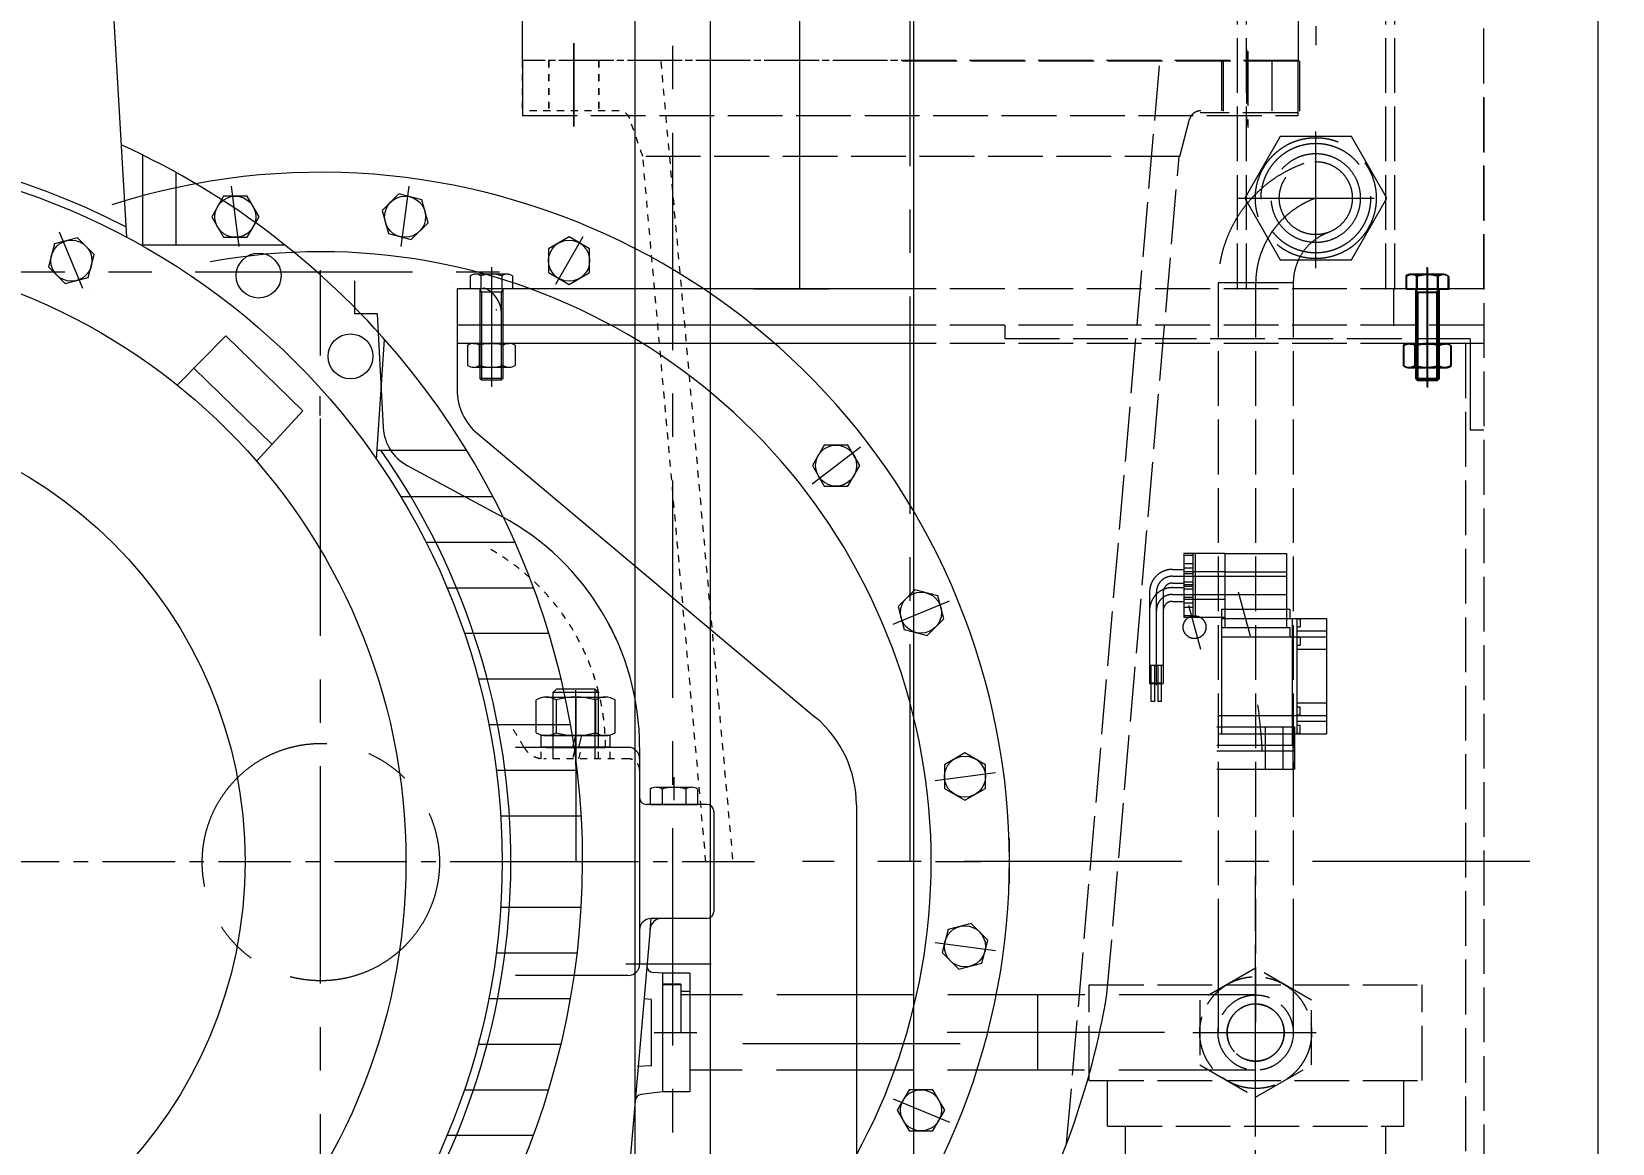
# Model space of a CAD drawing. Header units: millimetres. Extents: x 0 to 559189, y 1 to 426050.
# Drawn here: x 123845 to 141444, y 105884 to 118260 of the extents above; entities that cross this region are included whole.
import ezdxf

# ---------------------------------------------------------------- set-up
doc = ezdxf.new("R2010")
doc.units = ezdxf.units.MM
doc.header["$LTSCALE"] = 25.4
for name, pattern in [('ACAD_ISO02W100', [15, 12, -3]), ('ACAD_ISO04W100', [30, 24, -3, 0, -3]), ('CENTER', [50.8, 31.75, -6.35, 6.35, -6.35]), ('EB_DASH', [6, 3, -3])]:
    doc.linetypes.add(name, pattern=pattern)
doc.layers.get('Defpoints').update_dxf_attribs({"lineweight": 5})
for name, color, linetype, lineweight in [('CAXA0', 7, 'Continuous', 5), ('CAXA1', 5, 'CENTER', 5), ('CAXA2', 6, 'EB_DASH', 5), ('图层1', 1, 'ACAD_ISO04W100', 5)]:
    doc.layers.add(name, color=color, linetype=linetype, lineweight=lineweight)
doc.styles.add('Roman', font='arial.ttf')
doc.styles.get("Standard").update_dxf_attribs({"font": 'arial.ttf'})
doc.dimstyles.new('ISO-25', dxfattribs={"dimscale": 30, "dimtxt": 38.1, "dimasz": 38.1, "dimexe": 50.8, "dimexo": 50.8, "dimgap": 15.875, "dimtad": 1, "dimtih": 1, "dimtoh": 1, "dimdec": 1, "dimlfac": 0.03937, "dimdsep": 46, "dimtxsty": 'Standard', "dimcen": 63.5, "dimclrd": 7, "dimclre": 7, "dimclrt": 7, "dimadec": 0, "dimazin": 0, "dimtfac": 1, "dimtdec": 1, "dimtmove": 0, "dimatfit": 3, "dimfxl": 25.4, "dimlwd": 5, "dimlwe": 5, "dimarcsym": 0})

# ---------------------------------------------------------------- blocks, each defined once
blk = doc.blocks.new('*D25')
at = {"color": 7, "linetype": 'Continuous', "lineweight": 5, "transparency": 16777216}
for p, q in [((142352, 155529), (152509, 155529)), ((150985, 154386), (150985, 124224)), ((150985, 88829), (150985, 118992)), ((144500, 87686), (152509, 87686))]:
    blk.add_line(p, q, dxfattribs=at)
at = {"color": 7, "transparency": 16777216}
for points in [[(150794, 154386), (151175, 154386), (150985, 155529)], [(150794, 88829), (151175, 88829), (150985, 87686)]]:
    blk.add_solid(points, dxfattribs=at)
at = {"layer": 'Defpoints', "color": 0, "transparency": 16777216}
for p in [(140828, 155529), (150985, 155529), (142976, 87686)]:
    blk.add_point(p, dxfattribs=at)
at = {"color": 7, "lineweight": 5, "transparency": 16777216, "insert": (150985, 121608), "char_height": 4191, "attachment_point": 5, "style": 'Roman'}
blk.add_mtext('2671', dxfattribs=at)

msp = doc.modelspace()

# ---------------------------------------------------------------- linework, layer by layer
at = {"color": 7, "linetype": 'ACAD_ISO02W100', "lineweight": 5, "ltscale": 2}
for p, q in [((137265.45, 129618.27), (137265.45, 115390.65)), ((137367.05, 129618.27), (137367.05, 115390.65)), ((138916.49, 129618.27), (138916.49, 115390.65)), ((139018.09, 129618.27), (139018.09, 115390.65)), ((140012.27, 115397.72), (140012.27, 129618.27)), ((137945.54, 118547.07), (137945.54, 117937.47)), ((137945.54, 117937.47), (129309.53, 117937.47)), ((137958.92, 117933.28), (133500.75, 117933.28)), ((135368.11, 105884.33), (136406, 117937.47)), ((137091.59, 117937.47), (137091.59, 117378.67)), ((137111.07, 117933.28), (137111.07, 117374.48)), ((137370.99, 118068.58), (137370.99, 117217.76)), ((137384.86, 118043.44), (137384.86, 117192.62)), ((137650.39, 117937.47), (137650.39, 117378.67)), ((137653.44, 117937.47), (137653.44, 117378.67)), ((137945.54, 117327.87), (137945.54, 117937.47)), ((137958.92, 117933.28), (137958.92, 117374.48)), ((140012.27, 117524.82), (140012.27, 99751.37)), ((129309.53, 117327.87), (137945.54, 117327.87)), ((136626.42, 116870.67), (136737.31, 117284.54)), ((137939.92, 117357.71), (136854.37, 117357.71)), ((136626.42, 116870.67), (130648.91, 116870.67)), ((135816.96, 107544.05), (136620.07, 116870.67)), ((137053.08, 115464.68), (137053.08, 107117.44)), ((137472.18, 115464.68), (137472.18, 107117.44)), ((137891.28, 115464.68), (137891.28, 107117.44)), ((140012.27, 115397.72), (133662.18, 115397.72)), ((140012.27, 114991.32), (133662.18, 114991.32)), ((140012.27, 114788.12), (133662.18, 114788.12)), ((139859.87, 114838.92), (134678.27, 114838.92)), ((139809.07, 114788.12), (139809.07, 100005.47)), ((137472.18, 100628.71), (137472.18, 109025.19)), ((137472.18, 107836.26), (136849.66, 107476.85)), ((138094.7, 107476.85), (137472.18, 107836.26)), ((137472.18, 106418.73), (137472.18, 107816.16)), ((135617.75, 107650.7), (139326.15, 107650.7)), ((135618.02, 107650.6), (139123.15, 107650.6)), ((135618.12, 106583.88), (135618.12, 107650.69)), ((137472.18, 106622.14), (137472.18, 107612.74)), ((139326.25, 106583.88), (139326.25, 107650.69)), ((136849.66, 107476.85), (136849.66, 106758.03)), ((137472.18, 106723.74), (137472.18, 107511.14)), ((138094.7, 106758.03), (138094.7, 107476.85)), ((136773.46, 107117.44), (138170.9, 107117.44)), ((136976.88, 107117.44), (137967.48, 107117.44)), ((136849.66, 106758.03), (137472.18, 106398.62)), ((137472.18, 106398.62), (138094.7, 106758.03)), ((135617.75, 106583.9), (139123.15, 106583.9)), ((135618.02, 106583.8), (139326.31, 106583.8)), ((135821.22, 106075.8), (135821.22, 106583.8)), ((139123.15, 106075.88), (139123.15, 106583.9)), ((135821.22, 106075.8), (139123.22, 106075.8)), ((136024.38, 101813.11), (136024.38, 106075.8)), ((138920.02, 101813.11), (138920.02, 106075.8))]:
    msp.add_line(p, q, dxfattribs=at)
at = {"color": 7, "lineweight": 5}
for p, q in [((129309.53, 117937.47), (129309.53, 118547.07)), ((129309.53, 117937.47), (129309.53, 117327.87)), ((126157.44, 115867.2), (126068.93, 116539.46)), ((127959.69, 115867.2), (128048.19, 116539.46)), ((125981.7, 116428.15), (125849.72, 116199.55)), ((126245.66, 116428.15), (125981.7, 116428.15)), ((126377.65, 116199.55), (126245.66, 116428.15)), ((127935.12, 116454.52), (127748.47, 116267.87)), ((128190.09, 116386.2), (127935.12, 116454.52)), ((128258.41, 116131.23), (128190.09, 116386.2)), ((125849.72, 116199.55), (125981.7, 115970.95)), ((126245.66, 115970.95), (126377.65, 116199.55)), ((127748.47, 116267.87), (127816.79, 116012.9)), ((124416.6, 115400.74), (124157.12, 116027.19)), ((127816.79, 116012.9), (128071.76, 115944.58)), ((128071.76, 115944.58), (128258.41, 116131.23)), ((129828.81, 115974.41), (129600.21, 115842.43)), ((129981.21, 115974.41), (129676.41, 115446.48)), ((130057.41, 115842.43), (129828.81, 115974.41)), ((124101.66, 115897.1), (124033.34, 115642.13)), ((124356.63, 115965.42), (124101.66, 115897.1)), ((124543.28, 115778.77), (124356.63, 115965.42)), ((125981.7, 115970.95), (126245.66, 115970.95)), ((129600.21, 115842.43), (129600.21, 115578.47)), ((130057.41, 115578.47), (130057.41, 115842.43)), ((124033.34, 115642.13), (124219.99, 115455.48)), ((124474.97, 115523.8), (124543.28, 115778.77)), ((124219.99, 115455.48), (124474.97, 115523.8)), ((129600.21, 115578.47), (129828.81, 115446.48)), ((129828.81, 115446.48), (130057.41, 115578.47)), ((132535.7, 113225.24), (133073.64, 113638.01)), ((132669.67, 113657.91), (132537.69, 113429.31)), ((132933.63, 113657.91), (132669.67, 113657.91)), ((133065.61, 113429.31), (132933.63, 113657.91)), ((132537.69, 113429.31), (132669.67, 113200.71)), ((132933.63, 113200.71), (133065.61, 113429.31)), ((132669.67, 113200.71), (132933.63, 113200.71)), ((133678.21, 112047.7), (133491.56, 111861.05)), ((133933.18, 111979.38), (133678.21, 112047.7)), ((134001.5, 111724.41), (133933.18, 111979.38)), ((133436.83, 111664.44), (134063.27, 111923.92)), ((133491.56, 111861.05), (133559.88, 111606.08)), ((133559.88, 111606.08), (133814.85, 111537.76)), ((133814.85, 111537.76), (134001.5, 111724.41)), ((129649.09, 110902.46), (129687.19, 110940.56)), ((130157.09, 110902.46), (129649.09, 110902.46)), ((129649.09, 110902.46), (129649.09, 110296.22)), ((130118.99, 110940.56), (129687.19, 110940.56)), ((130157.09, 110902.46), (130118.99, 110940.56)), ((129463.15, 110456.12), (129463.15, 110820.5)), ((129573.14, 110852.94), (130233.05, 110852.94)), ((129649.09, 110771.69), (129649.09, 110165.45)), ((129683.12, 110820.5), (129683.12, 110456.12)), ((130343.04, 110456.12), (130343.04, 110820.5)), ((129683.12, 110689.72), (129683.12, 110456.12)), ((134235.64, 110231.32), (134007.04, 110099.34)), ((134464.24, 110099.34), (134235.64, 110231.32)), ((133903.28, 109923.6), (134575.54, 110012.11)), ((134007.04, 110099.34), (134007.04, 109835.38)), ((134464.24, 109835.38), (134464.24, 110099.34)), ((134007.04, 109835.38), (134235.64, 109703.39)), ((134235.64, 109703.39), (134464.24, 109835.38)), ((134048.98, 108264.25), (133980.66, 108009.28)), ((134303.95, 108332.57), (134048.98, 108264.25)), ((134490.61, 108145.92), (134303.95, 108332.57)), ((133903.28, 108121.35), (134575.54, 108032.85)), ((134422.29, 107890.95), (134490.61, 108145.92)), ((133980.66, 108009.28), (134167.32, 107822.63)), ((134167.32, 107822.63), (134422.29, 107890.95)), ((133614.55, 106480.83), (133482.56, 106252.23)), ((133878.51, 106480.83), (133614.55, 106480.83)), ((134010.49, 106252.23), (133878.51, 106480.83)), ((133436.83, 106380.52), (134063.27, 106121.03)), ((133482.56, 106252.23), (133614.55, 106023.63)), ((133878.51, 106023.63), (134010.49, 106252.23)), ((133614.55, 106023.63), (133878.51, 106023.63))]:
    msp.add_line(p, q, dxfattribs=at)
at = {"color": 7, "linetype": 'ACAD_ISO02W100', "lineweight": 5, "ltscale": 5}
for p, q in [((137745.82, 117092.63), (137349.87, 116406.83)), ((138537.72, 117092.63), (137745.82, 117092.63)), ((138141.77, 115625.53), (138141.77, 117189.73)), ((138933.66, 116406.83), (138537.72, 117092.63)), ((137265.45, 116406.83), (139018.09, 116406.83)), ((137267.96, 116406.83), (138994.08, 116406.83)), ((137349.87, 116406.83), (137745.82, 115721.03)), ((138537.72, 115721.03), (138933.66, 116406.83)), ((137745.82, 115721.03), (138537.72, 115721.03)), ((139377.27, 115636.48), (139377.27, 114305.52)), ((139386.37, 115629.41), (139386.37, 114298.45)), ((137891.28, 115464.68), (137053.08, 115464.68)), ((139142.64, 115541.77), (139142.64, 115397.72)), ((139151.73, 115534.7), (139151.73, 115390.65)), ((139553.25, 115560.28), (139201.29, 115560.28)), ((139562.35, 115553.21), (139210.39, 115553.21)), ((139259.95, 115541.77), (139259.95, 115397.72)), ((139269.05, 115534.7), (139269.05, 115390.65)), ((139494.59, 115541.77), (139494.59, 115397.72)), ((139503.69, 115534.7), (139503.69, 115390.65)), ((139611.91, 115541.77), (139611.91, 115397.72)), ((139621, 115534.7), (139621, 115390.65)), ((139005.43, 115390.65), (139005.43, 114984.25)), ((139611.91, 115397.72), (139142.64, 115397.72)), ((139621, 115390.65), (139151.73, 115390.65)), ((139504.27, 115397.72), (139250.27, 115397.72)), ((139250.27, 115397.72), (139269.32, 115359.62)), ((139250.27, 115397.72), (139250.27, 114400.77)), ((139504.27, 115359.62), (139250.27, 115359.62)), ((139513.37, 115390.65), (139259.37, 115390.65)), ((139259.37, 115390.65), (139278.42, 115352.55)), ((139259.37, 115390.65), (139259.37, 114393.7)), ((139513.37, 115352.55), (139259.37, 115352.55)), ((139269.32, 115359.62), (139269.32, 114381.72)), ((139278.42, 115352.55), (139278.42, 114374.65)), ((139386.37, 115390.65), (139386.37, 114984.25)), ((139504.27, 115397.72), (139485.22, 115359.62)), ((139485.22, 115359.62), (139485.22, 114381.72)), ((139513.37, 115390.65), (139494.32, 115352.55)), ((139494.32, 115352.55), (139494.32, 114374.65)), ((139504.27, 115397.72), (139504.27, 114400.77)), ((139513.37, 115390.65), (139513.37, 114393.7)), ((139113.37, 114769.31), (139113.37, 114544.08)), ((139122.4, 114762.15), (139122.4, 114536.92)), ((139122.47, 114762.24), (139122.47, 114537.01)), ((139179.36, 114788.77), (139575.31, 114788.77)), ((139188.4, 114781.61), (139584.34, 114781.61)), ((139188.46, 114781.71), (139584.4, 114781.71)), ((139245.35, 114544.08), (139245.35, 114769.31)), ((139254.39, 114536.92), (139254.39, 114762.15)), ((139254.45, 114537.01), (139254.45, 114762.24)), ((139377.33, 114808.24), (139377.33, 114448.41)), ((139386.37, 114801.08), (139386.37, 114441.25)), ((139386.43, 114801.17), (139386.43, 114441.34)), ((139509.31, 114544.08), (139509.31, 114769.31)), ((139518.35, 114536.92), (139518.35, 114762.15)), ((139518.41, 114537.01), (139518.41, 114762.24)), ((139641.3, 114769.31), (139641.3, 114544.08)), ((139650.33, 114762.15), (139650.33, 114536.92)), ((139650.4, 114762.24), (139650.4, 114537.01)), ((139859.87, 114838.92), (139859.87, 113822.92)), ((139179.36, 114524.61), (139575.31, 114524.61)), ((139188.4, 114517.45), (139584.34, 114517.45)), ((139188.46, 114517.54), (139584.4, 114517.54)), ((139269.32, 114381.72), (139250.27, 114400.77)), ((139504.27, 114400.77), (139250.27, 114400.77)), ((139278.42, 114374.65), (139259.37, 114393.7)), ((139513.37, 114393.7), (139259.37, 114393.7)), ((139485.22, 114381.72), (139504.27, 114400.77)), ((139494.32, 114374.65), (139513.37, 114393.7)), ((139485.22, 114381.72), (139269.32, 114381.72)), ((139494.32, 114374.65), (139278.42, 114374.65)), ((140012.27, 113822.92), (139859.87, 113822.92)), ((137129.28, 112451.72), (136671.72, 112451.72)), ((136672.08, 112451.72), (136672.08, 111943.72)), ((136672.08, 112431.03), (136773.68, 112431.03)), ((136672.08, 112338.36), (136773.68, 112338.36)), ((136672.08, 112290.4), (136773.68, 112290.4)), ((136773.68, 112451.72), (136773.68, 111943.72)), ((136799.08, 112451.72), (136799.08, 111943.72)), ((137129.28, 112451.72), (137129.28, 111829.42)), ((137129.28, 112451.72), (137815.08, 112451.72)), ((137815.08, 112451.72), (137815.08, 111829.42)), ((136545.08, 112273.92), (136672.08, 112273.92)), ((136545.08, 112197.72), (137815.08, 112197.72)), ((136545.08, 112121.52), (136672.08, 112121.52)), ((137129.28, 112248.52), (136671.72, 112248.52)), ((136672.08, 112248.52), (136672.08, 111740.52)), ((136672.08, 112227.83), (136773.68, 112227.83)), ((136672.08, 112135.16), (136773.68, 112135.16)), ((136672.08, 112105.05), (136773.68, 112105.05)), ((136773.68, 112248.52), (136773.68, 111740.52)), ((136799.08, 112248.52), (136799.08, 111740.52)), ((137129.28, 112248.52), (137815.08, 112248.52)), ((137129.28, 112248.52), (137129.28, 111626.22)), ((137815.08, 112248.52), (137815.08, 111626.22)), ((136291.08, 112019.92), (136291.08, 111771.12)), ((136367.28, 111188.58), (136367.28, 112019.92)), ((136443.48, 112019.92), (136443.48, 111771.12)), ((136545.08, 112070.72), (136672.08, 112070.72)), ((136545.08, 111994.52), (137815.08, 111994.52)), ((136672.08, 112087.2), (136773.68, 112087.2)), ((136672.08, 112057.08), (136773.68, 112057.08)), ((136672.08, 111964.41), (136773.68, 111964.41)), ((136672.08, 111943.72), (137129.28, 111943.72)), ((137279.05, 112024.09), (137410.6, 111533.42)), ((136291.08, 111816.72), (136291.08, 111567.92)), ((136367.28, 110985.38), (136367.28, 111816.72)), ((136443.48, 111816.72), (136443.48, 111567.92)), ((136545.08, 111918.32), (136672.08, 111918.32)), ((136672.08, 111901.85), (136773.68, 111901.85)), ((136672.08, 111853.88), (136773.68, 111853.88)), ((136672.08, 111761.21), (136773.68, 111761.21)), ((136726.24, 111875.88), (136857.8, 111385.21)), ((137091.18, 111829.42), (137091.18, 111727.82)), ((137091.18, 111829.42), (137853.18, 111829.42)), ((137853.18, 111829.42), (137853.18, 111727.82)), ((136291.08, 111745.72), (136291.08, 111207.4)), ((136443.48, 111745.72), (136443.48, 111207.4)), ((136672.08, 111740.52), (137129.28, 111740.52)), ((137091.18, 111727.82), (138259.58, 111727.82)), ((137091.18, 111727.82), (137091.18, 110648.32)), ((137091.18, 111626.22), (137853.18, 111626.22)), ((137091.18, 111626.22), (137091.18, 111524.62)), ((137853.18, 111626.22), (137853.18, 111524.62)), ((137878.58, 111727.82), (137878.58, 110648.32)), ((137929.38, 111727.82), (137929.38, 110648.32)), ((137929.38, 111722.88), (137967.48, 111722.88)), ((137929.38, 111633.98), (137967.48, 111633.98)), ((137929.38, 111588.12), (138259.58, 111588.12)), ((137967.48, 111722.88), (137967.48, 111633.98)), ((138259.58, 111727.82), (138259.58, 110648.32)), ((136291.08, 111542.52), (136291.08, 111004.2)), ((136443.48, 111542.52), (136443.48, 111004.2)), ((137091.18, 111524.62), (138259.58, 111524.62)), ((137091.18, 111524.62), (137091.18, 110445.12)), ((137878.58, 111524.62), (137878.58, 110445.12)), ((137929.38, 111524.62), (137929.38, 110445.12)), ((137929.38, 111519.68), (137967.48, 111519.68)), ((137929.38, 111430.78), (137967.48, 111430.78)), ((137967.48, 111519.68), (137967.48, 111430.78)), ((138259.58, 111524.62), (138259.58, 110445.12)), ((137929.38, 111384.92), (138259.58, 111384.92)), ((136291.08, 111207.4), (136443.48, 111207.4)), ((136310.13, 111008.17), (136310.13, 111207.4)), ((136348.23, 111008.17), (136348.23, 111207.4)), ((136386.33, 111008.17), (136386.33, 111207.4)), ((136424.43, 111008.17), (136424.43, 111207.4)), ((136291.08, 111004.2), (136443.48, 111004.2)), ((136348.23, 111008.17), (136310.13, 111008.17)), ((136310.13, 110804.97), (136310.13, 111004.2)), ((136348.23, 110804.97), (136348.23, 111004.2)), ((136424.43, 111008.17), (136386.33, 111008.17)), ((136386.33, 110804.97), (136386.33, 111004.2)), ((136424.43, 110804.97), (136424.43, 111004.2)), ((136348.23, 110804.97), (136310.13, 110804.97)), ((136424.43, 110804.97), (136386.33, 110804.97)), ((137929.38, 110788.02), (138259.58, 110788.02)), ((137929.38, 110742.16), (137967.48, 110742.16)), ((137967.48, 110653.26), (137967.48, 110742.16)), ((137040.38, 110521.32), (137903.98, 110521.32)), ((137065.78, 110648.32), (138259.58, 110648.32)), ((137583.28, 110254.62), (137583.28, 110521.32)), ((137776.55, 110254.62), (137776.55, 110521.32)), ((137878.58, 110648.32), (137878.58, 110521.32)), ((137889.27, 110254.62), (137889.27, 110521.32)), ((137903.98, 110521.32), (137903.98, 110254.62)), ((137929.38, 110653.26), (137967.48, 110653.26)), ((137929.38, 110584.82), (138259.58, 110584.82)), ((137929.38, 110538.96), (137967.48, 110538.96)), ((137967.48, 110450.06), (137967.48, 110538.96)), ((137065.78, 110445.12), (138259.58, 110445.12)), ((137878.58, 110445.12), (137878.58, 110318.12)), ((137929.38, 110450.06), (137967.48, 110450.06)), ((137040.38, 110318.12), (137903.98, 110318.12)), ((137040.38, 110254.62), (137903.98, 110254.62)), ((137583.28, 110051.42), (137583.28, 110318.12)), ((137776.55, 110051.42), (137776.55, 110318.12)), ((137889.27, 110051.42), (137889.27, 110318.12)), ((137903.98, 110318.12), (137903.98, 110051.42)), ((137040.38, 110051.42), (137903.98, 110051.42)), ((137053.08, 108349.51), (137053.08, 107117.44)), ((137891.28, 108349.62), (137891.28, 107117.44)), ((137475.33, 107536.54), (131071.52, 107536.54)), ((137472.18, 106698.34), (131173.12, 106698.34))]:
    msp.add_line(p, q, dxfattribs=at)
for centre, radius in [((138141.77, 116406.83), 673.1), ((138141.77, 116406.83), 609.6), ((138141.77, 116407.63), 495.3), ((138141.77, 116406.83), 406.4), ((136792.02, 111630.54), 127)]:
    msp.add_circle(centre, radius, dxfattribs=at)
at = {"color": 7, "lineweight": 5}
for centre in [(126113.68, 116199.55), (128003.44, 116199.55), (124288.31, 115710.45), (129828.81, 115710.45), (132801.65, 113429.31), (133746.53, 111792.73), (134235.64, 109967.36), (134235.64, 108077.6), (133746.53, 106252.23)]:
    msp.add_circle(centre, 228.6, dxfattribs=at)
at = {"color": 7, "linetype": 'ACAD_ISO02W100', "lineweight": 5, "ltscale": 2}
for centre, radius in [((137472.18, 107117.44), 622.52), ((137472.08, 107117.46), 419.1), ((137471.95, 107117.44), 317.5), ((137471.95, 107117.44), 317.5)]:
    msp.add_circle(centre, radius, dxfattribs=at)
for centre, radius, start, end in [((136859.99, 117251.67), 127, 90, 165), ((137471.95, 107117.44), 317.5, 90, 270), ((137472.18, 107117.44), 317.5, 270, 90)]:
    msp.add_arc(centre, radius, start, end, dxfattribs=at)
at = {"color": 7, "linetype": 'ACAD_ISO02W100', "lineweight": 5, "ltscale": 5}
for centre, radius, start, end in [((138488.18, 115438.55), 1435.1, 109.602546, 180), ((138488.16, 115451.7), 1016, 109.934042, 180), ((138488.18, 115464.68), 596.9, 109.634893, 179.999978), ((139201.29, 115458.09), 102.19, 54.969964, 125.030036), ((139210.39, 115451.02), 102.19, 54.969964, 125.030036), ((139377.27, 115179.28), 381, 72.066067, 107.933933), ((139386.37, 115172.21), 381, 72.066067, 107.933933), ((139553.25, 115458.09), 102.19, 54.969964, 125.030036), ((139562.35, 115451.02), 102.19, 54.969964, 125.030036), ((139179.36, 114667.17), 121.6, 57.132768, 122.867232), ((139188.4, 114660.01), 121.6, 57.132768, 122.867232), ((139188.46, 114660.11), 121.6, 57.132768, 122.867232), ((139377.33, 114331.57), 457.2, 73.221345, 106.778655), ((139386.37, 114324.41), 457.2, 73.221345, 106.778655), ((139386.43, 114324.5), 457.2, 73.221345, 106.778655), ((139575.31, 114667.17), 121.6, 57.132768, 122.867232), ((139584.34, 114660.01), 121.6, 57.132768, 122.867232), ((139584.4, 114660.11), 121.6, 57.132768, 122.867232), ((139179.36, 114646.21), 121.6, 237.132768, 302.867232), ((139188.4, 114639.05), 121.6, 237.132768, 302.867232), ((139188.46, 114639.14), 121.6, 237.132768, 302.867232), ((139377.33, 114981.81), 457.2, 253.221345, 286.778655), ((139386.37, 114974.65), 457.2, 253.221345, 286.778655), ((139386.43, 114974.75), 457.2, 253.221345, 286.778655), ((139575.31, 114646.21), 121.6, 237.132768, 302.867232), ((139584.34, 114639.05), 121.6, 237.132768, 302.867232), ((139584.4, 114639.14), 121.6, 237.132768, 302.867232), ((136545.08, 112019.92), 254, 90, 180), ((136545.08, 112019.92), 177.8, 90, 180), ((136545.08, 112019.92), 101.6, 90, 180), ((136545.08, 111816.72), 254, 90, 180), ((136545.08, 111816.72), 177.8, 90, 180), ((136545.08, 111816.72), 101.6, 90, 180), ((129940.18, 109795.76), 7620.01, 3.510023, 7.330565)]:
    msp.add_arc(centre, radius, start, end, dxfattribs=at)
at = {"color": 7, "lineweight": 5}
for centre, radius, start, end in [((127065.27, 109015.28), 6794.5, 111.946087, 111.946267), ((129573.14, 110650.27), 202.67, 57.132768, 122.867232), ((129903.09, 110090.94), 762, 73.221345, 106.778655), ((130233.05, 110650.27), 202.67, 57.132768, 122.867232), ((129573.14, 110626.34), 202.67, 237.132768, 302.867232), ((129903.09, 111185.68), 762, 253.221345, 286.778655), ((130233.05, 110626.34), 202.67, 237.132768, 302.867232)]:
    msp.add_arc(centre, radius, start, end, dxfattribs=at)
at = {"layer": 'CAXA0', "color": 7, "linetype": 'Continuous', "lineweight": 5}
for p, q in [((133662.18, 129618.27), (133662.18, 99751.37)), ((141282.19, 129618.27), (141282.19, 99751.37)), ((132392.27, 124567.22), (132392.27, 115397.72)), ((130563.55, 103178.88), (130563.55, 118452.87)), ((131401.75, 103178.86), (131401.75, 118452.87)), ((127439.29, 115484.39), (127439.29, 115118.45)), ((128507.25, 115470), (128507.25, 115470.73)), ((128516.41, 115465), (128516.41, 115465.73)), ((128728.57, 115541.77), (128728.57, 115397.72)), ((129139.18, 115560.28), (128787.22, 115560.28)), ((128845.88, 115541.77), (128845.88, 115397.72)), ((129080.52, 115541.77), (129080.52, 115397.72)), ((129197.84, 115541.77), (129197.84, 115397.72)), ((128582.26, 115397.72), (128582.26, 114991.32)), ((133662.18, 115397.72), (128582.26, 115397.72)), ((129197.84, 115397.72), (128728.57, 115397.72)), ((129090.2, 115397.72), (128836.2, 115397.72)), ((128836.2, 115397.72), (128855.25, 115359.62)), ((128836.2, 115397.72), (128836.2, 114400.77)), ((129090.2, 115359.62), (128836.2, 115359.62)), ((128855.25, 115359.62), (128855.25, 114381.72)), ((129090.2, 115397.72), (129071.15, 115359.62)), ((129071.15, 115359.62), (129071.15, 114381.72)), ((129090.2, 115397.72), (129090.2, 114400.77)), ((131880.92, 115398.92), (132719.12, 115398.92)), ((127693.29, 115118.45), (127439.29, 115118.45)), ((127693.29, 115118.45), (127759.66, 113852.01)), ((129013.16, 115166.78), (129015.25, 115166.78)), ((129022.31, 115161.78), (129024.41, 115161.78)), ((129075.22, 114993.36), (129075.22, 115124.44)), ((128582.26, 114993.36), (128582.26, 114271.42)), ((133662.18, 114991.32), (128582.26, 114991.32)), ((134678.27, 114991.32), (134678.27, 114838.92)), ((133662.18, 114788.12), (128582.26, 114788.12)), ((128699.3, 114769.31), (128699.3, 114544.08)), ((128765.29, 114788.77), (129161.24, 114788.77)), ((128831.28, 114544.08), (128831.28, 114769.31)), ((129095.25, 114544.08), (129095.25, 114769.31)), ((129227.23, 114769.31), (129227.23, 114544.08)), ((128765.29, 114524.61), (129161.24, 114524.61)), ((128855.25, 114381.72), (128836.2, 114400.77)), ((129090.2, 114400.77), (128836.2, 114400.77)), ((129071.15, 114381.72), (129090.2, 114400.77)), ((129071.15, 114381.72), (128855.25, 114381.72)), ((128809.09, 113784.99), (132573.61, 110626.18)), ((128025.95, 113431.41), (129079.18, 112863.74)), ((130118.99, 110296.22), (130118.99, 110940.56)), ((130157.09, 110296.22), (130157.09, 110902.46)), ((130118.99, 110165.45), (130118.99, 110809.79)), ((130123.07, 110820.5), (130123.07, 110456.12)), ((130123.07, 110689.72), (130123.07, 110456.12)), ((130286.63, 110423.22), (129519.55, 110423.22)), ((129519.55, 110296.22), (129519.55, 110423.22)), ((129573.14, 110423.68), (130233.05, 110423.68)), ((129874.63, 110312.65), (129904.25, 110423.22)), ((129935.96, 110296.22), (129969.99, 110423.22)), ((130286.63, 110296.22), (130286.63, 110423.22)), ((130487.3, 110292.45), (129231.67, 110292.45)), ((130286.63, 110296.22), (129519.55, 110296.22)), ((130286.63, 110292.45), (129519.55, 110292.45)), ((129573.14, 110292.9), (130233.05, 110292.9)), ((129870.22, 110296.22), (129874.63, 110312.65)), ((130614.3, 110292.44), (130614.3, 107879.44)), ((130731.33, 109828.55), (130731.33, 109657.51)), ((130797.32, 109848.01), (131193.27, 109848.01)), ((130863.31, 109828.55), (130863.31, 109657.51)), ((131127.28, 109828.55), (131127.28, 109657.51)), ((131259.26, 109828.55), (131259.26, 109657.51)), ((131363.7, 109657.41), (130690.5, 109657.41)), ((130731.33, 109657.51), (131259.26, 109657.51)), ((130842.9, 109657.51), (131147.7, 109657.51)), ((133027.27, 109653.31), (133027.27, 99929.27)), ((131439.9, 109581.21), (131439.9, 108463.68)), ((134731.16, 108768.44), (134732.04, 109276.44)), ((130731.25, 108271.55), (130132.22, 101424.58)), ((130730.77, 108259.69), (130741.95, 108387.48)), ((131363.7, 108387.48), (130741.4, 108387.48)), ((130487.3, 107752.44), (129231.75, 107752.44)), ((130868.32, 107777.84), (130765.34, 107786.85)), ((131173.12, 107777.84), (130868.32, 107777.84)), ((130868.45, 107777.84), (130868.45, 106457.04)), ((131173.12, 107777.84), (131173.12, 106457.04)), ((131071.52, 107657.14), (130868.32, 107657.14)), ((131071.52, 107650.79), (130868.32, 107650.79)), ((131071.52, 107657.14), (131071.52, 107117.4)), ((131173.12, 107574.46), (131071.52, 107574.46)), ((131592.2, 107536.54), (131071.52, 107536.54)), ((135046.6, 106698.34), (135046.6, 107536.54)), ((130741.45, 107487.29), (130663.15, 107491.68)), ((130741.32, 107473.04), (130741.32, 106745.4)), ((130741.45, 107487.29), (130741.45, 106776.09)), ((130868.32, 107473.04), (130868.32, 106761.84)), ((130868.32, 107396.84), (130868.32, 106838.04)), ((130741.45, 106747.6), (130590.35, 106739.12)), ((130868.32, 106457.04), (130630.66, 106428.15)), ((131173.12, 106457.04), (130868.32, 106457.04))]:
    msp.add_line(p, q, dxfattribs=at)
for centre, radius, start, end in [((127058.36, 109022.44), 7670.81, 294.04651, 107.610384), ((127065.27, 109015.28), 6794.5, 298.163751, 100.45607), ((128787.22, 115458.09), 102.19, 54.969964, 125.030036), ((128963.2, 115179.28), 381, 72.066067, 107.933933), ((129139.18, 115458.09), 102.19, 54.969964, 125.030036), ((128770.42, 115124.44), 304.8, 0, 69.332675), ((128765.29, 114667.17), 121.6, 57.132768, 122.867232), ((128963.26, 114331.57), 457.2, 73.221345, 106.778655), ((129161.24, 114667.17), 121.6, 57.132768, 122.867232), ((128765.29, 114646.21), 121.6, 237.132768, 302.867232), ((128963.26, 114981.81), 457.2, 253.221345, 286.778655), ((129161.24, 114646.21), 121.6, 237.132768, 302.867232), ((129217.26, 114271.42), 635, 180, 230), ((128266.97, 113878.6), 508, 183, 241.676133), ((127693.29, 110292.44), 2921, 0, 61.676135), ((127693.36, 110292.41), 2921, 0, 61.676135), ((127693.4, 110292.41), 2921, 0, 61.676135), ((127057.3, 109022.41), 2159, 0, 0), ((131757.27, 109653.31), 1270, 0, 50), ((130487.3, 110165.45), 127, 0, 90), ((130797.32, 109726.41), 121.6, 57.132768, 122.867232), ((130995.3, 109390.81), 457.2, 73.221345, 106.778655), ((131193.27, 109726.41), 121.6, 57.132768, 122.867232), ((130690.5, 109733.61), 76.2, 180, 270), ((131363.7, 109581.21), 76.2, 0, 90), ((131363.7, 108463.68), 76.2, 270, 0), ((130741.4, 108260.48), 127, 90, 180), ((130857.77, 108260.48), 127, 90, 175), ((130487.3, 107879.44), 127, 270, 0), ((130771.98, 107862.76), 76.2, 175, 265), ((127058.29, 109022.15), 8882.51, 330.028115, 350.421141), ((130639.85, 106352.51), 76.2, 96.931973, 175)]:
    msp.add_arc(centre, radius, start, end, dxfattribs=at)
at = {"layer": 'CAXA1', "linetype": 'CENTER', "lineweight": 5, "ltscale": 3}
for p, q in [((133627.53, 109022.15), (133627.53, 157154.93)), ((138141.77, 133805.65), (138141.77, 118108.45)), ((130982.65, 103102.67), (130982.65, 118452.87)), ((129877.98, 118131.28), (129877.98, 117204.66)), ((129881.03, 118131.28), (129881.03, 117204.66)), ((128963.2, 115636.48), (128963.2, 114305.52)), ((117925.26, 115585.77), (129250.93, 115585.77)), ((127058.29, 115606.25), (127058.29, 114655.16)), ((128963.26, 114808.24), (128963.26, 114448.41)), ((127058.04, 113985.51), (127058.04, 114200.76)), ((127058.29, 113952.96), (127058.29, 104007.51)), ((129903.09, 110391.24), (129903.09, 110929.14)), ((129903.09, 110839.89), (129903.09, 109022.44)), ((129903.09, 110260.46), (129903.09, 110798.37)), ((129903.09, 110220.02), (129903.09, 110499.42)), ((129903.09, 110089.25), (129903.09, 110368.65)), ((130995.44, 109962.56), (130995.44, 109704.21)), ((140522.74, 109022.15), (132426.26, 109022.15)), ((133906.99, 109022.44), (134412.66, 109022.44)), ((131411.88, 107879.56), (130461.92, 107879.56)), ((130776.15, 107117.44), (131249.32, 107117.44)), ((136456.18, 107117.44), (133865.06, 107117.44)), ((134182.96, 106990.65), (131439.76, 106990.65))]:
    msp.add_line(p, q, dxfattribs=at)
at = {"layer": 'CAXA1', "linetype": 'CENTER', "lineweight": 5}
msp.add_line((110441.67, 109022.14), (131990.89, 109022.14), dxfattribs=at)
at = {"layer": 'CAXA1', "linetype": 'CENTER', "lineweight": 5, "ltscale": 3}
msp.add_circle((127065.3, 109015.31), 1320.8, dxfattribs=at)
at = {"layer": 'CAXA2', "color": 7, "linetype": 'EB_DASH', "lineweight": 5}
for p, q in [((133484.32, 117937.47), (129306.48, 117937.47)), ((129306.48, 117937.47), (129306.48, 117378.67)), ((133487.37, 117937.47), (129309.53, 117937.47)), ((129309.53, 117937.47), (129309.53, 117378.67)), ((129598.58, 117937.47), (129598.58, 117378.67)), ((129601.63, 117937.47), (129601.63, 117378.67)), ((130157.38, 117937.47), (130157.38, 117378.67)), ((130160.43, 117937.47), (130160.43, 117378.67)), ((131652.68, 109047.46), (130852.58, 117937.47)), ((130379.74, 117378.67), (129306.48, 117378.67)), ((130382.79, 117378.67), (129309.53, 117378.67)), ((130648.91, 116870.67), (130502.82, 117293.17)), ((131351.7, 109015.78), (130648.91, 116870.67)), ((130157.09, 110165.45), (130157.09, 110771.69)), ((129519.55, 110165.45), (129519.55, 110292.45)), ((129874.63, 110181.88), (129904.25, 110292.45)), ((129935.96, 110165.45), (129969.99, 110292.45)), ((130286.63, 110165.45), (130286.63, 110292.45)), ((130487.3, 110165.45), (129548.35, 110165.45))]:
    msp.add_line(p, q, dxfattribs=at)
for centre, radius, start, end in [((130382.79, 117251.67), 127, 19.074104, 90), ((127693.29, 110292.44), 2540, 0, 61.676137), ((127693.4, 110292.41), 2540, 0, 61.676137), ((127056.15, 109021.51), 2603.5, 29.289074, 34.766753), ((129548.35, 110419.45), 254, 209.28909, 269.999994), ((130487.3, 110038.45), 127, 0, 90)]:
    msp.add_arc(centre, radius, start, end, dxfattribs=at)
at = {"layer": '图层1', "color": 7, "linetype": 'ByBlock', "lineweight": 5}
for p, q in [((124636.22, 120515.24), (124900.56, 115973.98)), ((125081.22, 116886.76), (125081.22, 115886.3)), ((125449.25, 116694.96), (125449.25, 115886.07)), ((125061.44, 115886.31), (126663.9, 115886.07)), ((125467.09, 114325.32), (126008.86, 114874.26)), ((126008.86, 114874.26), (126865.67, 114039.04)), ((127685.78, 113499.59), (127774.91, 114833.72)), ((125652.01, 114512.69), (126522.15, 113664.48)), ((126354.17, 113481.33), (126865.67, 114039.04)), ((127692.6, 113601.73), (128687.39, 113601.73)), ((127953.19, 113086.14), (128979.92, 113086.14)), ((128234.61, 112578.14), (129225.34, 112578.14)), ((128469.68, 112070.14), (129432.11, 112070.14)), ((128662.79, 111562.14), (129603.09, 111562.14)), ((128817.14, 111054.14), (129740.43, 111054.14)), ((128935.06, 110546.14), (129845.74, 110546.14)), ((129018.19, 110038.14), (129920.18, 110038.14)), ((129067.65, 109530.14), (129964.54, 109530.14)), ((129084.07, 109022.14), (129979.28, 109022.14)), ((129067.65, 108514.14), (129964.54, 108514.14)), ((129018.19, 108006.14), (129920.18, 108006.14)), ((128935.06, 107498.14), (129845.74, 107498.14)), ((128817.14, 106990.14), (129740.43, 106990.14)), ((128662.79, 106482.14), (129603.09, 106482.14)), ((128469.68, 105974.14), (129432.11, 105974.14))]:
    msp.add_line(p, q, dxfattribs=at)
for centre, radius in [((121216.28, 109022.14), 7867.79), ((121216.28, 109022.14), 6796.56), ((126372.58, 115544.47), 250.2), ((127395.49, 114645.37), 250.19), ((121216.28, 109022.14), 5006.31)]:
    msp.add_circle(centre, radius, dxfattribs=at)
for radius, start, end in [(7964.65, 62.499605, 117.500395), (8763, 320.64076, 65.567672), (7964.65, 324.445902, 35.098952)]:
    msp.add_arc((121216.28, 109022.14), radius, start, end, dxfattribs=at)

# ---------------------------------------------------------------- dimensions: what is measured, and where the dimension line sits
at = {"color": 7, "lineweight": 5}
dim = msp.add_linear_dim(base=(150984.95, 155529.49), p1=(142975.96, 87686.05), p2=(140827.83, 155529.49), angle=90, dimstyle='ISO-25', override={"dimscale": 30, "dimtxt": 139.7, "dimpost": '\\X', "dimtxsty": 'Roman', "dimtmove": 1}, dxfattribs=at)
dim.commit()
dim.dimension.update_dxf_attribs({"geometry": '*D25', "text_midpoint": (150984.95, 121607.77), "dimtype": 160})

doc.saveas('drawing.dxf')
